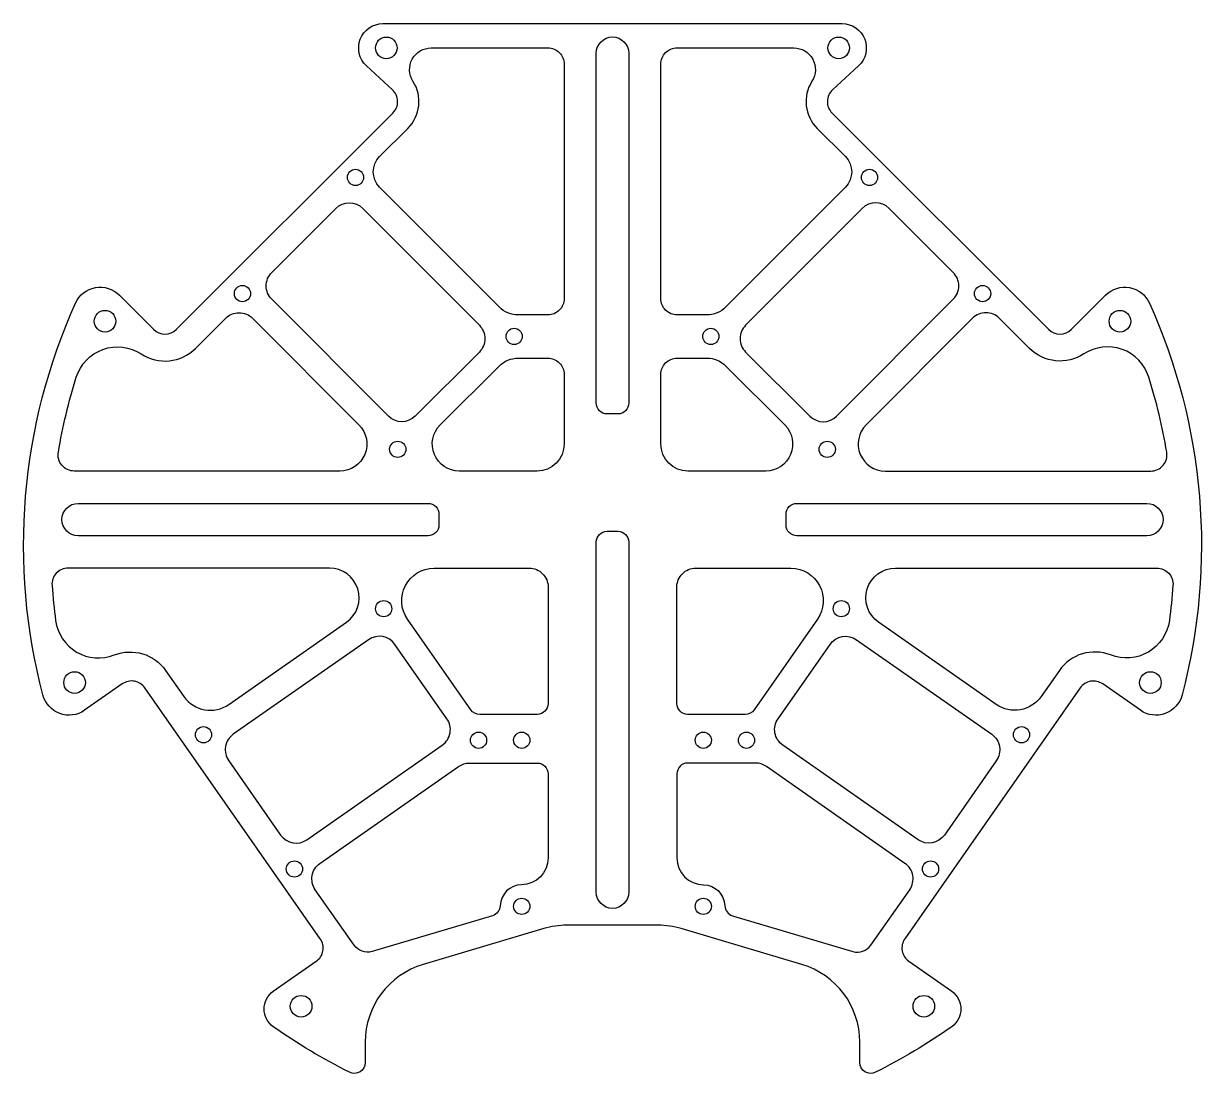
# Model space of a CAD drawing. Header units: millimetres. Extents: x -218 to 0, y -194 to 0.
import ezdxf

# ---------------------------------------------------------------- set-up
doc = ezdxf.new("R2010")
doc.units = ezdxf.units.MM
doc.layers.get('0').update_dxf_attribs({"linetype": 'CONTINUOUS'})

msp = doc.modelspace()

# ---------------------------------------------------------------- linework, layer by layer
for points in [[(-199.71, -122.17), (-206.69, -127.05, -0.521835), (-214.39, -124.22, -0.17185), (-208.35, -51.7, -0.524785), (-200.25, -50.23), (-193.93, -56.56, 0.414154), (-189.68, -56.56), (-149.63, -16.56, 0.426632), (-149.72, -12.23), (-154.52, -7.81, -0.6833), (-151.47, 0), (-66.51, 0, -0.6833), (-63.46, -7.81), (-68.26, -12.23, 0.426632), (-68.35, -16.56), (-28.29, -56.56, 0.414154), (-24.05, -56.56), (-17.73, -50.23, -0.524785), (-9.63, -51.7, -0.17185), (-3.58, -124.22, -0.521835), (-11.29, -127.05), (-18.27, -122.17, 0.414232), (-22.44, -122.91), (-54.89, -169.32, 0.414234), (-54.15, -173.49), (-46.22, -179.04, -0.519851), (-46.21, -185.59, -0.037785), (-60.33, -194.02, -0.557264), (-63.22, -192.23), (-63.22, -188.45, 0.331868), (-73.95, -174.08), (-96.28, -167.44, 0.072305), (-100.55, -166.82), (-117.43, -166.81, 0.072452), (-121.71, -167.44), (-144.03, -174.08, 0.331868), (-154.76, -188.45), (-154.76, -192.23, -0.557264), (-157.65, -194.02, -0.037785), (-171.77, -185.59, -0.519851), (-171.76, -179.04), (-163.82, -173.49, 0.414234), (-163.08, -169.32), (-195.53, -122.91, 0.414232)], [(-111.99, -5.48, -1), (-105.99, -5.48), (-105.99, -70.23, -0.414214), (-107.99, -72.23), (-109.99, -72.23, -0.414214), (-111.99, -70.23)], [(-152.09, -30.26, -0.414162), (-152.08, -24.61), (-146.86, -19.39, 0.352624), (-145.91, -10.66, -0.592913), (-142.54, -4.5), (-120.95, -4.5, -0.414214), (-117.95, -7.5), (-117.95, -50.9, -0.414214), (-120.95, -53.9), (-126.42, -53.9, -0.199136), (-129.96, -52.43)], [(-65.9, -24.61, -0.414162), (-65.89, -30.26), (-88.02, -52.43, -0.199136), (-91.56, -53.9), (-97.03, -53.9, -0.414214), (-100.03, -50.9), (-100.03, -7.5, -0.414214), (-97.03, -4.5), (-75.44, -4.5, -0.592913), (-72.07, -10.66, 0.352624), (-71.12, -19.39)], [(-172.05, -51.01, -0.414261), (-172.05, -46.06), (-160.16, -34.2, -0.414166), (-155.21, -34.2), (-133.63, -55.82, -0.414261), (-133.63, -60.77), (-145.52, -72.63, -0.414166), (-150.47, -72.63)], [(-67.51, -72.63), (-45.93, -51.01, 0.414261), (-45.93, -46.06), (-57.82, -34.2, 0.414166), (-62.77, -34.2), (-84.35, -55.82, 0.414261), (-84.35, -60.77), (-72.46, -72.63, 0.414166)], [(-208.59, -82.79, -0.463792), (-211.54, -79.29, -0.034335), (-208.22, -65.42, -0.498113), (-196.2, -61.12, 0.355428), (-186.15, -60.1), (-180.56, -54.52, -0.414265), (-175.61, -54.52), (-155.91, -74.25, -0.667867), (-159.45, -82.79)], [(-31.83, -60.1), (-37.41, -54.52, 0.414265), (-42.36, -54.52), (-62.06, -74.25, 0.667867), (-58.53, -82.79), (-9.39, -82.79, 0.463792), (-6.43, -79.29, 0.034335), (-9.75, -65.42, 0.498113), (-21.78, -61.12, -0.355428)], [(-129.96, -63.36, -0.198731), (-126.43, -61.9), (-120.95, -61.9, -0.414214), (-117.95, -64.9), (-117.95, -77.79, -0.414214), (-122.95, -82.79), (-137.34, -82.79, -0.668431), (-140.87, -74.25)], [(-91.55, -61.9, -0.198731), (-88.01, -63.36), (-77.11, -74.25, -0.668431), (-80.64, -82.79), (-95.03, -82.79, -0.414214), (-100.03, -77.79), (-100.03, -64.9, -0.414214), (-97.03, -61.9)], [(-143.12, -88.77, -0.414214), (-141.12, -90.77), (-141.12, -92.77, -0.414214), (-143.12, -94.77), (-207.87, -94.77, -1), (-207.87, -88.77)], [(-10.1, -88.77, -1), (-10.1, -94.77), (-74.86, -94.77, -0.414214), (-76.86, -92.77), (-76.86, -90.77, -0.414214), (-74.86, -88.77)], [(-107.99, -93.93, -0.414214), (-105.99, -95.93), (-105.99, -160.69, -1), (-111.99, -160.69), (-111.99, -95.93, -0.414214), (-109.99, -93.93)], [(-201.18, -116.82, -0.347009), (-191.69, -119.68), (-188.33, -124.48, 0.414163), (-179.98, -125.96), (-158.22, -110.76, 0.733561), (-161.37, -100.75), (-209.72, -100.75, 0.435418), (-212.71, -103.97, 0.015684), (-212.04, -110.45, 0.486645)], [(-133.55, -127.82, -0.244883), (-135.19, -126.96), (-146.92, -110.19, -0.606576), (-142, -100.75), (-124.4, -100.75, -0.414214), (-120.9, -104.25), (-120.9, -125.82, -0.414214), (-122.9, -127.82)], [(-97.08, -104.25, -0.414214), (-93.58, -100.75), (-75.98, -100.75, -0.606576), (-71.06, -110.19), (-82.79, -126.96, -0.244883), (-84.43, -127.82), (-95.08, -127.82, -0.414214), (-97.08, -125.82)], [(-29.65, -124.48, -0.414163), (-38, -125.96), (-59.76, -110.76, -0.733561), (-56.61, -100.75), (-8.26, -100.75, -0.435418), (-5.27, -103.97, -0.015684), (-5.94, -110.45, -0.486645), (-16.8, -116.82, 0.347009), (-26.29, -119.68)], [(-180.02, -136.37), (-170.4, -150.13, 0.414166), (-165.53, -150.99), (-140.49, -133.49, 0.414261), (-139.63, -128.61), (-149.25, -114.85, 0.414166), (-154.12, -113.99), (-179.16, -131.49, 0.414261)], [(-77.49, -133.49, -0.414261), (-78.35, -128.61), (-68.73, -114.85, -0.414166), (-63.86, -113.99), (-38.82, -131.49, -0.414261), (-37.96, -136.37), (-47.58, -150.13, -0.414166), (-52.45, -150.99)], [(-163.99, -160.25, -0.414263), (-163.12, -155.37), (-137.48, -137.45, -0.153694), (-135.47, -136.82), (-122.9, -136.82, -0.414214), (-120.9, -138.82), (-120.9, -154.34, -0.410481), (-125.83, -159.34, 0.400805), (-129.78, -163.2, -0.32267), (-131.21, -165.05), (-153.49, -171.68, -0.323002), (-156.8, -170.52)], [(-54.86, -155.37), (-80.5, -137.45, 0.153694), (-82.51, -136.82), (-95.08, -136.82, 0.414214), (-97.08, -138.82), (-97.08, -154.34, 0.410481), (-92.14, -159.34, -0.400805), (-88.2, -163.2, 0.32267), (-86.77, -165.05), (-64.49, -171.68, 0.323002), (-61.18, -170.52), (-53.99, -160.25, 0.414263)]]:
    msp.add_lwpolyline(points, format="xyb", close=True)
for centre, radius in [((-150.85, -4.5), 2), ((-67.13, -4.5), 2), ((-156.55, -28.46), 1.5), ((-61.43, -28.46), 1.5), ((-177.47, -49.96), 1.5), ((-40.5, -49.96), 1.5), ((-202.9, -55.07), 2), ((-15.08, -55.07), 2), ((-127.19, -57.88), 1.5), ((-90.79, -57.88), 1.5), ((-148.73, -78.76), 1.5), ((-69.25, -78.76), 1.5), ((-151.33, -108.25), 1.5), ((-66.65, -108.25), 1.5), ((-208.53, -121.92), 2), ((-9.45, -121.92), 2), ((-184.68, -131.57), 1.5), ((-33.3, -131.57), 1.5), ((-133.78, -132.59), 1.5), ((-125.78, -132.59), 1.5), ((-92.19, -132.59), 1.5), ((-84.19, -132.59), 1.5), ((-167.85, -156.41), 1.5), ((-50.13, -156.41), 1.5), ((-125.78, -163.32), 1.5), ((-92.19, -163.32), 1.5), ((-166.61, -181.81), 2), ((-51.37, -181.81), 2)]:
    msp.add_circle(centre, radius)

doc.saveas('drawing.dxf')
